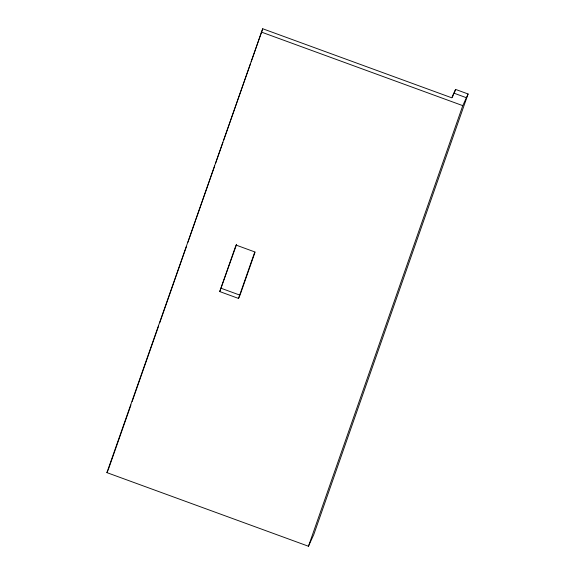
<?xml version="1.0" encoding="UTF-8"?>
<svg xmlns="http://www.w3.org/2000/svg" width="575" height="575" viewBox="0 0 575 575"><rect width="100%" height="100%" fill="white"/><g stroke="black" fill="none" stroke-linecap="round" stroke-linejoin="round"><path stroke-width="0.86" d="M106.907 472.628L262.717 28.75L451.749 97.8L455.573 89.405L468.093 93.984L313.77 534.592L308.459 546.25L106.907 472.628L108.395 469.358M108.689 468.51L130.949 404.965M132.135 401.573L158.549 326.162M159.735 322.776L186.444 246.517M187.932 242.276L195.349 221.095M195.946 219.398L214.64 166.017M215.532 163.472L222.949 142.291M223.546 140.595L250.549 63.487M251.146 61.798L262.717 28.75M219.743 291.575L236.03 245.072L254.804 251.936L238.517 298.432L219.743 291.575L236.627 244.346M240.3 294.328L255.106 252.051M452.417 97.29L453.876 93.136L466.39 97.714M454.121 93.56L455.573 89.405M308.459 546.25L462.782 105.642L468.093 93.984M238.517 298.432L240.005 295.169L221.231 288.312M261.23 32.013L462.782 105.642"/></g></svg>
